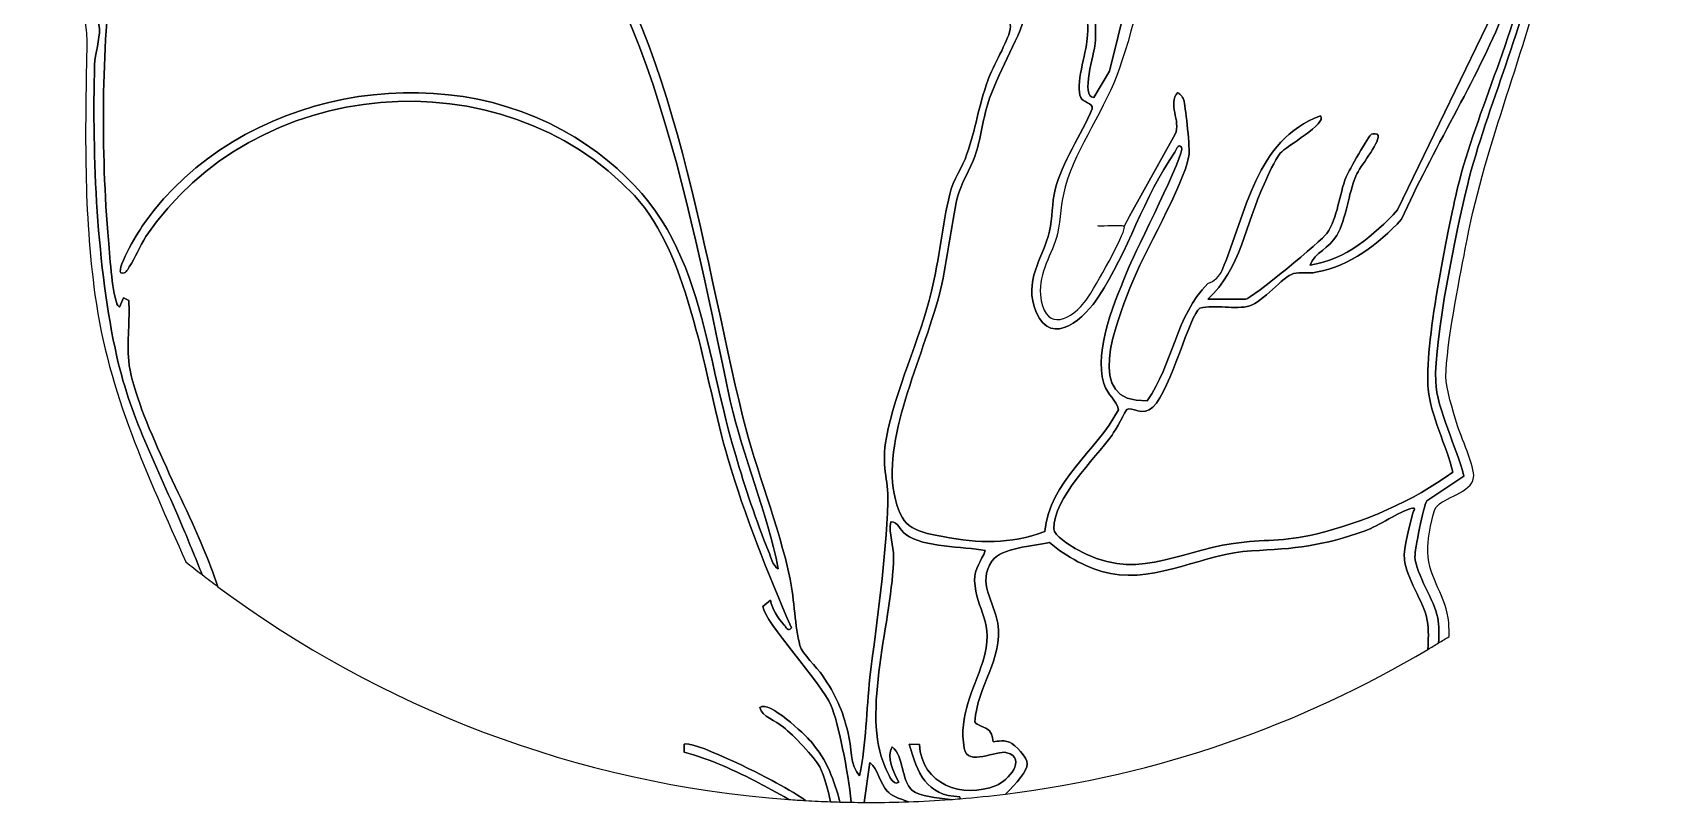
# Model space of a CAD drawing. Header units: millimetres. Extents: x -48 to 44, y -70 to 37.
# Drawn here: x -47.6 to 35.4, y -69.6 to -30.3 of the extents above; entities that cross this region are included whole.
import ezdxf

# ---------------------------------------------------------------- set-up
doc = ezdxf.new("R2010")
doc.units = ezdxf.units.MM
doc.layers.get('0').update_dxf_attribs({"linetype": 'CONTINUOUS'})

msp = doc.modelspace()

# ---------------------------------------------------------------- linework, layer by layer
msp.add_line((8.304, -39.666), (8.022, -40.172))
for points in [[(7.286, -32.268), (9.496, -23.32)], [(27.33, -28.265), (21.976, -39.343)], [(6.487, -33.604), (7.286, -32.268)], [(10.632, -35.481), (8.304, -39.666)], [(-43.011, -43.825), (-43.21, -44.294)], [(-42.743, -43.961), (-43.011, -43.825)], [(14.236, -43.894), (12.299, -43.894)], [(23.46, -54.187), (25.359, -52.917)], [(-10.014, -59.258), (-10.397, -59.567)], [(-14.42, -66.606), (-14.42, -67.003)], [(-2.412, -66.621), (-2.931, -66.606)], [(-5.229, -69.57), (-4.934, -67.54)], [(-0.337, -69.383), (-0.344, -69.279)]]:
    msp.add_lwpolyline(points, close=True)
msp.add_arc((11.913, -41.947), 1.208, 288.60927, 337.14288)
for centre, major_axis, ratio, start_param, end_param in [((-11.282, 24.818), (15.57, -93.629), 0.767458, 6.182978, 6.212159), ((-32.1, 13.116), (57.714, -72.648), 0.684429, 5.853633, 5.887292)]:
    msp.add_ellipse(centre, major_axis=major_axis, ratio=ratio, start_param=start_param, end_param=end_param)
for points, knots in [([(-39, -57.948), (-39.29, -57.219), (-39.582, -56.498), (-39.875, -55.788), (-41.136, -52.73), (-42.606, -50.13), (-43.346, -46.834), (-44.373, -42.257), (-44.609, -36.629), (-44.485, -31.931), (-44.471, -31.395), (-44.2, -30.598), (-44.241, -30.097), (-44.335, -28.951), (-45.012, -26.915), (-45.242, -25.619), (-46.12, -20.684), (-47.648, -14.263), (-46.551, -9.425), (-45.395, -4.322), (-43.906, 1.584), (-42.378, 6.574), (-40.938, 11.276), (-38.083, 17.315), (-34.443, 20.683), (-32.962, 22.055), (-31.815, 22.381), (-29.783, 22.504)], [33, 33, 33, 33, 34, 34, 34, 35, 35, 35, 36, 36, 36, 37, 37, 37, 38, 38, 38, 39, 39, 39, 40, 40, 40, 41, 41, 41, 42, 42, 42, 42]), ([(-29.783, 22.504), (-31.815, 22.381), (-32.962, 22.055), (-34.443, 20.683), (-38.083, 17.315), (-40.938, 11.276), (-42.378, 6.574), (-43.906, 1.584), (-45.395, -4.322), (-46.551, -9.425), (-47.648, -14.263), (-46.12, -20.684), (-45.242, -25.619), (-45.012, -26.915), (-44.335, -28.951), (-44.241, -30.097), (-44.2, -30.598), (-44.471, -31.395), (-44.485, -31.931), (-44.609, -36.629), (-44.373, -42.257), (-43.346, -46.834), (-42.606, -50.13), (-41.136, -52.73), (-39.875, -55.788), (-39.582, -56.498), (-39.29, -57.219), (-39, -57.948)], [51, 51, 51, 51, 52, 52, 52, 53, 53, 53, 54, 54, 54, 55, 55, 55, 56, 56, 56, 57, 57, 57, 58, 58, 58, 59, 59, 59, 60, 60, 60, 60]), ([(6.487, -33.604), (5.781, -33.596), (6.513, -31.313), (6.552, -30.866), (6.646, -29.782), (6.404, -28.434), (6.562, -27.403), (6.652, -26.815), (7.166, -25.986), (7.359, -25.394), (8.358, -22.323), (8.093, -20.851), (11.107, -18.989), (13.058, -17.783), (15.513, -16.956), (17.468, -15.731), (19.894, -14.209), (20.933, -10.721), (23.516, -9.088), (26.948, -6.917), (33.289, -8.604), (34.769, -12.54), (35.09, -13.395), (35.383, -15.233), (35.043, -16.072), (34.627, -17.095), (31.629, -18.806), (30.799, -19.843), (30.218, -20.569), (28.913, -22.331), (28.437, -23.093), (27.438, -24.697), (27.349, -26.434), (27.33, -28.265)], [33, 33, 33, 33, 34, 34, 34, 35, 35, 35, 36, 36, 36, 37, 37, 37, 38, 38, 38, 39, 39, 39, 40, 40, 40, 41, 41, 41, 42, 42, 42, 43, 43, 43, 44, 44, 44, 44]), ([(27.33, -28.265), (27.349, -26.434), (27.438, -24.697), (28.437, -23.093), (28.913, -22.331), (30.218, -20.569), (30.799, -19.843), (31.629, -18.806), (34.627, -17.095), (35.043, -16.072), (35.383, -15.233), (35.09, -13.395), (34.769, -12.54), (33.289, -8.604), (26.948, -6.917), (23.516, -9.088), (20.933, -10.721), (19.894, -14.209), (17.468, -15.731), (15.513, -16.956), (13.058, -17.783), (11.107, -18.989), (8.093, -20.851), (8.358, -22.323), (7.359, -25.394), (7.166, -25.986), (6.652, -26.815), (6.562, -27.403), (6.404, -28.434), (6.646, -29.782), (6.552, -30.866), (6.513, -31.313), (5.781, -33.596), (6.487, -33.604)], [3, 3, 3, 3, 4, 4, 4, 5, 5, 5, 6, 6, 6, 7, 7, 7, 8, 8, 8, 9, 9, 9, 10, 10, 10, 11, 11, 11, 12, 12, 12, 13, 13, 13, 14, 14, 14, 14]), ([(22.853, -8.893), (21.334, -10.19), (20.441, -11.847), (19.24, -13.361), (16.944, -16.257), (13.768, -16.828), (10.789, -18.671), (7.729, -20.563), (7.96, -22.146), (6.958, -25.26), (6.767, -25.853), (6.252, -26.68), (6.161, -27.269), (6.01, -28.258), (6.234, -29.555), (6.151, -30.599), (6.091, -31.346), (5.521, -33.012), (5.818, -33.609), (5.939, -33.852), (6.43, -33.874), (6.405, -34.183)], [12, 12, 12, 12, 13, 13, 13, 14, 14, 14, 15, 15, 15, 16, 16, 16, 17, 17, 17, 18, 18, 18, 19, 19, 19, 19]), ([(6.405, -34.183), (6.43, -33.874), (5.939, -33.852), (5.818, -33.609), (5.521, -33.012), (6.091, -31.346), (6.151, -30.599), (6.234, -29.555), (6.01, -28.258), (6.161, -27.269), (6.252, -26.68), (6.767, -25.853), (6.958, -25.26), (7.96, -22.146), (7.729, -20.563), (10.789, -18.671), (13.768, -16.828), (16.944, -16.257), (19.24, -13.361), (20.441, -11.847), (21.334, -10.19), (22.853, -8.893)], [8, 8, 8, 8, 9, 9, 9, 10, 10, 10, 11, 11, 11, 12, 12, 12, 13, 13, 13, 14, 14, 14, 15, 15, 15, 15]), ([(-10.939, -18.711), (-16.739, -20.166), (-20.796, -15.692), (-25.067, -12.791), (-25.667, -12.384), (-29.315, -10.088), (-29.719, -10.1), (-29.919, -10.106), (-30.697, -10.725), (-31.083, -10.866), (-31.759, -11.113), (-32.507, -11.102), (-33.17, -11.451), (-34.074, -11.927), (-34.388, -12.838), (-35.062, -13.433), (-35.869, -14.146), (-37.399, -14.663), (-38.398, -15.44), (-41.541, -17.883), (-43.063, -22.353), (-43.529, -26.208), (-44.096, -30.894), (-44.183, -35.78), (-43.81, -40.486), (-43.738, -41.399), (-43.625, -43.13), (-43.398, -43.947), (-43.358, -44.092), (-43.362, -44.201), (-43.21, -44.294)], [47, 47, 47, 47, 48, 48, 48, 49, 49, 49, 50, 50, 50, 51, 51, 51, 52, 52, 52, 53, 53, 53, 54, 54, 54, 55, 55, 55, 56, 56, 56, 57, 57, 57, 57]), ([(-43.21, -44.294), (-43.362, -44.201), (-43.358, -44.092), (-43.398, -43.947), (-43.625, -43.13), (-43.738, -41.399), (-43.81, -40.486), (-44.183, -35.78), (-44.096, -30.894), (-43.529, -26.208), (-43.063, -22.353), (-41.541, -17.883), (-38.398, -15.44), (-37.399, -14.663), (-35.869, -14.146), (-35.062, -13.433), (-34.388, -12.838), (-34.074, -11.927), (-33.17, -11.451), (-32.507, -11.102), (-31.759, -11.113), (-31.083, -10.866), (-30.697, -10.725), (-29.919, -10.106), (-29.719, -10.1), (-29.315, -10.088), (-25.667, -12.384), (-25.067, -12.791), (-20.796, -15.692), (-16.739, -20.166), (-10.939, -18.711)], [66, 66, 66, 66, 67, 67, 67, 68, 68, 68, 69, 69, 69, 70, 70, 70, 71, 71, 71, 72, 72, 72, 73, 73, 73, 74, 74, 74, 75, 75, 75, 76, 76, 76, 76]), ([(-47.558, -11.759), (-47.511, -15.924), (-46.75, -20.177), (-46.047, -24.286), (-45.68, -26.434), (-44.839, -29.014), (-44.882, -31.134), (-44.968, -35.368), (-45.041, -39.448), (-44.463, -43.677), (-43.769, -48.756), (-41.742, -52.92), (-39.834, -57.291)], [28, 28, 28, 28, 29, 29, 29, 30, 30, 30, 31, 31, 31, 32, 32, 32, 32]), ([(-9.612, -57.654), (-10.169, -54.753), (-11.427, -51.947), (-12.058, -49.08), (-13.92, -40.626), (-16.151, -26.569), (-23.175, -20.919), (-24.106, -20.17), (-25.15, -19.572), (-26.18, -18.978)], [13, 13, 13, 13, 14, 14, 14, 15, 15, 15, 16, 16, 16, 16]), ([(-26.18, -18.978), (-25.15, -19.572), (-24.106, -20.17), (-23.175, -20.919), (-16.151, -26.569), (-13.92, -40.626), (-12.058, -49.08), (-11.427, -51.947), (-10.169, -54.753), (-9.612, -57.654)], [107, 107, 107, 107, 108, 108, 108, 109, 109, 109, 110, 110, 110, 110]), ([(-26.109, -18.643), (-24.185, -19.409), (-22.344, -20.885), (-20.963, -22.448), (-15.057, -29.134), (-13.505, -41.458), (-11.417, -49.907), (-10.734, -52.67), (-9.602, -55.362), (-9.005, -58.184), (-8.787, -59.218), (-8.761, -60.629), (-8.51, -61.563), (-8.404, -61.959), (-7.626, -62.694), (-7.363, -63.087), (-6.663, -64.132), (-6.352, -64.81), (-6.041, -66.041), (-5.874, -66.701), (-5.951, -67.703), (-5.471, -68.208)], [17, 17, 17, 17, 18, 18, 18, 19, 19, 19, 20, 20, 20, 21, 21, 21, 22, 22, 22, 23, 23, 23, 24, 24, 24, 24]), ([(-5.471, -68.208), (-5.951, -67.703), (-5.874, -66.701), (-6.041, -66.041), (-6.352, -64.81), (-6.663, -64.132), (-7.363, -63.087), (-7.626, -62.694), (-8.404, -61.959), (-8.51, -61.563), (-8.761, -60.629), (-8.787, -59.218), (-9.005, -58.184), (-9.602, -55.362), (-10.734, -52.67), (-11.417, -49.907), (-13.505, -41.458), (-15.057, -29.134), (-20.963, -22.448), (-22.344, -20.885), (-24.185, -19.409), (-26.109, -18.643)], [99, 99, 99, 99, 100, 100, 100, 101, 101, 101, 102, 102, 102, 103, 103, 103, 104, 104, 104, 105, 105, 105, 106, 106, 106, 106]), ([(-5.471, -68.208), (-5.116, -66.55), (-5.129, -64.871), (-4.934, -63.2), (-4.587, -60.235), (-4.112, -57.212), (-4.026, -54.25), (-3.991, -53.048), (-4.374, -52.444), (-4.094, -50.947), (-3.644, -48.542), (-2.404, -45.992), (-1.795, -43.494), (-1.395, -41.855), (-1.248, -40.109), (-0.867, -38.544), (-0.682, -37.785), (-0.231, -37.184), (0.013, -36.485), (0.436, -35.274), (0.619, -33.993), (1.074, -32.736), (1.347, -31.983), (2.078, -30.777), (2.22, -30.136), (2.403, -29.314), (0.138, -27.086), (-0.462, -26.395), (-1.397, -25.318), (-2.118, -24.107), (-3.729, -23.78), (-3.996, -23.726), (-4.22, -23.886), (-4.461, -23.859), (-5.322, -23.762), (-6.388, -23.599), (-7.164, -23.21), (-8.308, -22.637), (-8.59, -21.034), (-9.839, -20.407)], [24, 24, 24, 24, 25, 25, 25, 26, 26, 26, 27, 27, 27, 28, 28, 28, 29, 29, 29, 30, 30, 30, 31, 31, 31, 32, 32, 32, 33, 33, 33, 34, 34, 34, 35, 35, 35, 36, 36, 36, 37, 37, 37, 37]), ([(-9.839, -20.407), (-8.59, -21.034), (-8.308, -22.637), (-7.164, -23.21), (-6.388, -23.599), (-5.322, -23.762), (-4.461, -23.859), (-4.22, -23.886), (-3.996, -23.726), (-3.729, -23.78), (-2.118, -24.107), (-1.397, -25.318), (-0.462, -26.395), (0.138, -27.086), (2.403, -29.314), (2.22, -30.136), (2.078, -30.777), (1.347, -31.983), (1.074, -32.736), (0.619, -33.993), (0.436, -35.274), (0.013, -36.485), (-0.231, -37.184), (-0.682, -37.785), (-0.867, -38.544), (-1.248, -40.109), (-1.395, -41.855), (-1.795, -43.494), (-2.404, -45.992), (-3.644, -48.542), (-4.094, -50.947), (-4.374, -52.444), (-3.991, -53.048), (-4.026, -54.25), (-4.112, -57.212), (-4.587, -60.235), (-4.934, -63.2), (-5.129, -64.871), (-5.116, -66.55), (-5.471, -68.208)], [86, 86, 86, 86, 87, 87, 87, 88, 88, 88, 89, 89, 89, 90, 90, 90, 91, 91, 91, 92, 92, 92, 93, 93, 93, 94, 94, 94, 95, 95, 95, 96, 96, 96, 97, 97, 97, 98, 98, 98, 99, 99, 99, 99]), ([(3.986, -55.755), (2.172, -56.411), (0.648, -56.356), (-1.219, -56.009), (-2.81, -55.713), (-3.359, -55.522), (-3.702, -53.815), (-4.295, -50.861), (-2.072, -46.479), (-1.338, -43.416), (-0.962, -41.846), (-0.822, -40.182), (-0.467, -38.677), (-0.3, -37.973), (0.178, -37.302), (0.414, -36.619), (0.719, -35.739), (0.804, -34.796), (1.07, -33.934), (1.551, -32.378), (2.591, -30.799), (3.014, -29.332), (3.563, -27.426), (3.237, -25.102), (3.484, -23.122)], [0, 0, 0, 0, 1, 1, 1, 2, 2, 2, 3, 3, 3, 4, 4, 4, 5, 5, 5, 6, 6, 6, 7, 7, 7, 8, 8, 8, 8]), ([(3.484, -23.122), (3.237, -25.102), (3.563, -27.426), (3.014, -29.332), (2.591, -30.799), (1.551, -32.378), (1.07, -33.934), (0.804, -34.796), (0.719, -35.739), (0.414, -36.619), (0.178, -37.302), (-0.3, -37.973), (-0.467, -38.677), (-0.822, -40.182), (-0.962, -41.846), (-1.338, -43.416), (-2.072, -46.479), (-4.295, -50.861), (-3.702, -53.815), (-3.359, -55.522), (-2.81, -55.713), (-1.219, -56.009), (0.648, -56.356), (2.172, -56.411), (3.986, -55.755)], [19, 19, 19, 19, 20, 20, 20, 21, 21, 21, 22, 22, 22, 23, 23, 23, 24, 24, 24, 25, 25, 25, 26, 26, 26, 27, 27, 27, 27]), ([(9.893, -23.32), (9.913, -23.511), (9.888, -23.697), (9.859, -23.886), (9.517, -26.124), (8.528, -29.95), (7.794, -32.109), (7.105, -34.138), (5.607, -36.126), (5.024, -38.155), (4.788, -38.978), (4.808, -39.776), (4.623, -40.56), (4.374, -41.614), (3.653, -42.521), (3.762, -43.678), (3.927, -45.417), (5.09, -45.168), (5.996, -44.071), (6.421, -43.557), (7.84, -40.956), (8.02, -40.349), (8.095, -40.1), (7.98, -40.173), (7.826, -40.153), (7.606, -40.124), (6.729, -40.197), (6.687, -40.152)], [17, 17, 17, 17, 18, 18, 18, 19, 19, 19, 20, 20, 20, 21, 21, 21, 22, 22, 22, 23, 23, 23, 24, 24, 24, 25, 25, 25, 26, 26, 26, 26]), ([(22.184, -39.819), (23.705, -36.355), (26.01, -32.739), (27.399, -29.269), (27.982, -27.813), (27.606, -27.157), (27.828, -25.823), (28.049, -24.492), (28.874, -24.703), (28.696, -26.159), (28.247, -29.828), (25.965, -34.386), (25.057, -38.149), (24.503, -40.442), (23.327, -46.332), (23.537, -48.487), (23.67, -49.852), (24.473, -51.374), (24.795, -52.714)], [11, 11, 11, 11, 12, 12, 12, 13, 13, 13, 14, 14, 14, 15, 15, 15, 16, 16, 16, 17, 17, 17, 17]), ([(23.537, -48.487), (23.327, -46.332), (24.503, -40.442), (25.057, -38.149), (25.965, -34.386), (28.247, -29.828), (28.696, -26.159), (28.874, -24.703), (28.049, -24.492), (27.828, -25.823), (27.606, -27.157), (27.982, -27.813), (27.399, -29.269), (26.01, -32.739), (23.705, -36.355), (22.184, -39.819)], [0, 0, 0, 0, 1, 1, 1, 2, 2, 2, 3, 3, 3, 4, 4, 4, 5, 5, 5, 5]), ([(29.133, -25.725), (28.533, -29.977), (26.563, -33.936), (25.534, -38.092), (24.975, -40.351), (23.832, -45.939), (23.92, -48.096), (23.978, -49.525), (25.015, -51.492), (25.359, -52.917)], [87, 87, 87, 87, 88, 88, 88, 89, 89, 89, 90, 90, 90, 90]), ([(25.359, -52.917), (25.015, -51.492), (23.978, -49.525), (23.92, -48.096), (23.832, -45.939), (24.975, -40.351), (25.534, -38.092), (26.563, -33.936), (28.533, -29.977), (29.133, -25.725)], [3, 3, 3, 3, 4, 4, 4, 5, 5, 5, 6, 6, 6, 6]), ([(24.601, -61.106), (24.606, -60.786), (24.599, -60.469), (24.555, -60.16), (24.365, -58.848), (23.457, -58.03), (23.516, -56.513), (23.53, -56.127), (23.746, -54.811), (23.935, -54.528), (24.291, -53.997), (25.755, -53.781), (25.856, -52.998), (25.922, -52.484), (25.177, -50.854), (24.998, -50.232), (24.811, -49.582), (24.439, -48.468), (24.445, -47.835), (24.459, -46.203), (25.111, -43.048), (25.427, -41.325), (26.352, -36.28), (28.332, -31.744), (29.534, -26.794)], [95, 95, 95, 95, 96, 96, 96, 97, 97, 97, 98, 98, 98, 99, 99, 99, 100, 100, 100, 101, 101, 101, 102, 102, 102, 103, 103, 103, 103]), ([(-43.143, -42.557), (-43.384, -42.277), (-42.163, -40.318), (-41.919, -39.975), (-37.174, -33.307), (-26.933, -31.334), (-19.991, -35.636), (-13.422, -39.707), (-13.747, -45.206), (-11.784, -51.878), (-11.324, -53.44), (-10.727, -55.25), (-10.112, -56.752), (-9.992, -57.044), (-9.903, -57.503), (-9.612, -57.654)], [8, 8, 8, 8, 9, 9, 9, 10, 10, 10, 11, 11, 11, 12, 12, 12, 13, 13, 13, 13]), ([(-9.612, -57.654), (-9.903, -57.503), (-9.992, -57.044), (-10.112, -56.752), (-10.727, -55.25), (-11.324, -53.44), (-11.784, -51.878), (-13.747, -45.206), (-13.422, -39.707), (-19.991, -35.636), (-26.933, -31.334), (-37.174, -33.307), (-41.919, -39.975), (-42.163, -40.318), (-43.384, -42.277), (-43.143, -42.557)], [110, 110, 110, 110, 111, 111, 111, 112, 112, 112, 113, 113, 113, 114, 114, 114, 115, 115, 115, 115]), ([(-8.945, -60.661), (-10.163, -57.841), (-11.309, -54.964), (-12.185, -52.012), (-13.373, -48.011), (-14.074, -41.679), (-16.952, -38.609), (-23.748, -31.359), (-36.369, -32.5), (-41.863, -40.699), (-42.186, -41.18), (-42.419, -41.806), (-42.717, -42.25), (-42.834, -42.423), (-42.869, -42.614), (-43.143, -42.557)], [3, 3, 3, 3, 4, 4, 4, 5, 5, 5, 6, 6, 6, 7, 7, 7, 8, 8, 8, 8]), ([(-43.143, -42.557), (-42.869, -42.614), (-42.834, -42.423), (-42.717, -42.25), (-42.419, -41.806), (-42.186, -41.18), (-41.863, -40.699), (-36.369, -32.5), (-23.748, -31.359), (-16.952, -38.609), (-14.074, -41.679), (-13.373, -48.011), (-12.185, -52.012), (-11.309, -54.964), (-10.163, -57.841), (-8.945, -60.661)], [115, 115, 115, 115, 116, 116, 116, 117, 117, 117, 118, 118, 118, 119, 119, 119, 120, 120, 120, 120]), ([(9.2, -49.076), (5.906, -49.223), (7.66, -45.088), (8.325, -43.326), (9.009, -41.51), (11.052, -38.137), (11.333, -36.58), (11.395, -36.238), (11.172, -34.233), (11.093, -33.81), (11.051, -33.585), (10.925, -33.48), (10.762, -33.342)], [13, 13, 13, 13, 14, 14, 14, 15, 15, 15, 16, 16, 16, 17, 17, 17, 17]), ([(10.762, -33.342), (10.925, -33.48), (11.051, -33.585), (11.093, -33.81), (11.172, -34.233), (11.395, -36.238), (11.333, -36.58), (11.052, -38.137), (9.009, -41.51), (8.325, -43.326), (7.66, -45.088), (5.906, -49.223), (9.2, -49.076)], [30, 30, 30, 30, 31, 31, 31, 32, 32, 32, 33, 33, 33, 34, 34, 34, 34]), ([(6.405, -34.183), (5.842, -35.479), (4.852, -36.946), (4.507, -38.307), (4.339, -38.97), (4.384, -39.763), (4.224, -40.428), (3.887, -41.832), (2.863, -42.951), (3.548, -44.561), (4.349, -46.443), (6.068, -44.784), (6.744, -43.749), (8.212, -41.501), (9.022, -38.668), (10.616, -36.396)], [19, 19, 19, 19, 20, 20, 20, 21, 21, 21, 22, 22, 22, 23, 23, 23, 24, 24, 24, 24]), ([(10.616, -36.396), (9.022, -38.668), (8.212, -41.501), (6.744, -43.749), (6.068, -44.784), (4.349, -46.443), (3.548, -44.561), (2.863, -42.951), (3.887, -41.832), (4.224, -40.428), (4.384, -39.763), (4.339, -38.97), (4.507, -38.307), (4.852, -36.946), (5.842, -35.479), (6.405, -34.183)], [3, 3, 3, 3, 4, 4, 4, 5, 5, 5, 6, 6, 6, 7, 7, 7, 8, 8, 8, 8]), ([(12.299, -43.894), (13.956, -42.388), (14.249, -40.015), (15.173, -38.018), (15.379, -37.571), (15.704, -36.808), (15.994, -36.448), (16.279, -36.093), (18.409, -34.934), (18.042, -34.543)], [4, 4, 4, 4, 5, 5, 5, 6, 6, 6, 7, 7, 7, 7]), ([(18.042, -34.543), (18.409, -34.934), (16.279, -36.093), (15.994, -36.448), (15.704, -36.808), (15.379, -37.571), (15.173, -38.018), (14.249, -40.015), (13.956, -42.388), (12.299, -43.894)], [40, 40, 40, 40, 41, 41, 41, 42, 42, 42, 43, 43, 43, 43]), ([(14.236, -43.894), (14.502, -43.894), (18.152, -40.863), (18.369, -40.545), (18.935, -39.713), (18.987, -38.573), (19.353, -37.656), (19.465, -37.375), (20.527, -35.512), (20.648, -35.474), (20.712, -35.454), (20.983, -35.431), (20.984, -35.545)], [44, 44, 44, 44, 45, 45, 45, 46, 46, 46, 47, 47, 47, 48, 48, 48, 48]), ([(20.648, -35.474), (20.527, -35.512), (19.465, -37.375), (19.353, -37.656), (18.987, -38.573), (18.935, -39.713), (18.369, -40.545), (18.152, -40.863), (14.502, -43.894), (14.236, -43.894)], [0, 0, 0, 0, 1, 1, 1, 2, 2, 2, 3, 3, 3, 3]), ([(17.51, -42.156), (17.759, -41.514), (18.494, -41.302), (18.871, -40.647), (19.372, -39.779), (19.457, -38.523), (19.846, -37.614), (20.075, -37.078), (21.02, -36.007), (20.984, -35.545)], [46, 46, 46, 46, 47, 47, 47, 48, 48, 48, 49, 49, 49, 49]), ([(20.984, -35.545), (21.02, -36.007), (20.075, -37.078), (19.846, -37.614), (19.457, -38.523), (19.372, -39.779), (18.871, -40.647)], [48, 48, 48, 48, 49, 49, 49, 50, 50, 50, 50]), ([(10.616, -36.396), (10.667, -36.324), (10.77, -35.91), (10.962, -36.146), (11.172, -36.403), (8.593, -41.479), (8.289, -42.222), (7.609, -43.878), (6.457, -46.465), (6.993, -48.197), (7.185, -48.817), (7.635, -49.005), (7.74, -49.541)], [24, 24, 24, 24, 25, 25, 25, 26, 26, 26, 27, 27, 27, 28, 28, 28, 28]), ([(6.993, -48.197), (6.457, -46.465), (7.609, -43.878), (8.289, -42.222), (8.593, -41.479), (11.172, -36.403), (10.962, -36.146), (10.77, -35.91), (10.667, -36.324), (10.616, -36.396)], [0, 0, 0, 0, 1, 1, 1, 2, 2, 2, 3, 3, 3, 3]), ([(11.896, -44.36), (12.678, -44.14), (13.684, -44.458), (14.442, -44.234), (15.073, -44.047), (16.14, -42.734), (16.669, -42.586), (17.009, -42.491), (17.426, -42.598), (17.809, -42.524), (19.625, -42.173), (20.933, -41.118), (22.184, -39.819)], [7, 7, 7, 7, 8, 8, 8, 9, 9, 9, 10, 10, 10, 11, 11, 11, 11]), ([(22.184, -39.819), (20.933, -41.118), (19.625, -42.173), (17.809, -42.524), (17.426, -42.598), (17.009, -42.491), (16.669, -42.586), (16.14, -42.734), (15.073, -44.047), (14.442, -44.234), (13.684, -44.458), (12.678, -44.14), (11.896, -44.36)], [5, 5, 5, 5, 6, 6, 6, 7, 7, 7, 8, 8, 8, 9, 9, 9, 9]), ([(-42.743, -43.961), (-42.668, -44.948), (-42.845, -46.065), (-42.743, -47.033), (-42.48, -49.519), (-39.954, -54.096), (-38.94, -56.59), (-38.673, -57.246), (-38.425, -57.904), (-38.189, -58.564)], [59, 59, 59, 59, 60, 60, 60, 61, 61, 61, 62, 62, 62, 62]), ([(-38.189, -58.564), (-38.425, -57.904), (-38.673, -57.246), (-38.94, -56.59), (-39.954, -54.096), (-42.48, -49.519), (-42.743, -47.033), (-42.845, -46.065), (-42.668, -44.948), (-42.743, -43.961)], [61, 61, 61, 61, 62, 62, 62, 63, 63, 63, 64, 64, 64, 64]), ([(8.173, -49.52), (8.385, -49.364), (9.009, -49.898), (9.499, -49.407), (10.429, -48.476), (11.364, -44.684), (11.896, -44.36)], [5, 5, 5, 5, 6, 6, 6, 7, 7, 7, 7]), ([(11.896, -44.36), (11.364, -44.684), (10.429, -48.476), (9.499, -49.407), (9.009, -49.898), (8.385, -49.364), (8.173, -49.52)], [9, 9, 9, 9, 10, 10, 10, 11, 11, 11, 11]), ([(17.805, -55.879), (16.146, -56.283), (15.136, -56.133), (13.605, -56.355), (10.582, -56.793), (8.569, -58.393), (5.529, -56.608), (5.236, -56.435), (4.455, -55.969), (4.448, -55.614), (4.419, -54.054), (6.506, -52.064), (7.411, -50.829)], [0, 0, 0, 0, 1, 1, 1, 2, 2, 2, 3, 3, 3, 4, 4, 4, 4]), ([(7.411, -50.829), (6.506, -52.064), (4.419, -54.054), (4.448, -55.614), (4.455, -55.969), (5.236, -56.435), (5.529, -56.608), (8.569, -58.393), (10.582, -56.793), (13.605, -56.355), (15.136, -56.133), (16.146, -56.283), (17.805, -55.879), (20.267, -55.28), (22.755, -54.206), (24.795, -52.714)], [12, 12, 12, 12, 13, 13, 13, 14, 14, 14, 15, 15, 15, 16, 16, 16, 17, 17, 17, 17]), ([(4.219, -56.305), (5.11, -57.053), (6.169, -57.651), (7.326, -57.884), (9.742, -58.372), (12.183, -56.84), (14.523, -56.732), (16.714, -56.632), (18.178, -56.484), (20.314, -55.717), (20.977, -55.479), (22.119, -54.704), (22.651, -54.579), (23.003, -54.496), (22.773, -54.692), (22.747, -54.808), (22.601, -55.457), (22.27, -56.539), (22.323, -57.17), (22.402, -58.1), (23.321, -59.325), (23.489, -60.291), (23.573, -60.775), (23.544, -61.285), (23.52, -61.766)], [156, 156, 156, 156, 157, 157, 157, 158, 158, 158, 159, 159, 159, 160, 160, 160, 161, 161, 161, 162, 162, 162, 163, 163, 163, 164, 164, 164, 164]), ([(22.747, -54.808), (22.773, -54.692), (23.003, -54.496), (22.651, -54.579), (22.119, -54.704), (20.977, -55.479), (20.314, -55.717), (18.178, -56.484), (16.714, -56.632), (14.523, -56.732), (12.183, -56.84), (9.742, -58.372), (7.326, -57.884), (6.169, -57.651), (5.11, -57.053), (4.219, -56.305)], [2, 2, 2, 2, 3, 3, 3, 4, 4, 4, 5, 5, 5, 6, 6, 6, 7, 7, 7, 7]), ([(23.46, -54.187), (23.298, -54.44), (22.846, -56.712), (22.862, -57.044), (22.904, -57.946), (23.871, -59.253), (24.024, -60.157), (24.092, -60.56), (24.083, -60.997), (24.067, -61.436)], [91, 91, 91, 91, 92, 92, 92, 93, 93, 93, 94, 94, 94, 94]), ([(24.024, -60.157), (23.871, -59.253), (22.904, -57.946), (22.862, -57.044), (22.846, -56.712), (23.298, -54.44), (23.46, -54.187)], [0, 0, 0, 0, 1, 1, 1, 2, 2, 2, 2]), ([(-3.467, -68.543), (-3.781, -68.778), (-4.026, -68.038), (-4.156, -67.763), (-5.424, -65.081), (-3.767, -60.107), (-3.728, -57.047), (-3.721, -56.508), (-3.998, -55.848), (-3.866, -55.25)], [133, 133, 133, 133, 134, 134, 134, 135, 135, 135, 136, 136, 136, 136]), ([(-3.866, -55.25), (-3.998, -55.848), (-3.721, -56.508), (-3.728, -57.047), (-3.767, -60.107), (-5.424, -65.081), (-4.156, -67.763), (-4.026, -68.038), (-3.781, -68.778), (-3.467, -68.543)], [9, 9, 9, 9, 10, 10, 10, 11, 11, 11, 12, 12, 12, 12]), ([(-3.866, -55.25), (-3.473, -55.262), (-3.433, -55.672), (-3.113, -55.899), (-2.144, -56.585), (-0.215, -56.488), (0.942, -56.72)], [136, 136, 136, 136, 137, 137, 137, 138, 138, 138, 138]), ([(0.942, -56.72), (-0.215, -56.488), (-2.144, -56.585), (-3.113, -55.899), (-3.433, -55.672), (-3.473, -55.262), (-3.866, -55.25)], [7, 7, 7, 7, 8, 8, 8, 9, 9, 9, 9]), ([(23.489, -60.291), (23.321, -59.325), (22.402, -58.1), (22.323, -57.17), (22.27, -56.539), (22.601, -55.457), (22.747, -54.808)], [0, 0, 0, 0, 1, 1, 1, 2, 2, 2, 2]), ([(0.418, -65.451), (0.524, -63.637), (1.855, -62.289), (1.579, -60.425), (1.415, -59.315), (0.513, -58.36), (1.287, -57.263), (1.81, -56.521), (3.335, -56.544), (4.219, -56.305)], [153, 153, 153, 153, 154, 154, 154, 155, 155, 155, 156, 156, 156, 156]), ([(4.219, -56.305), (3.335, -56.544), (1.81, -56.521), (1.287, -57.263), (0.513, -58.36), (1.415, -59.315), (1.579, -60.425), (1.855, -62.289), (0.524, -63.637), (0.418, -65.451)], [7, 7, 7, 7, 8, 8, 8, 9, 9, 9, 10, 10, 10, 10]), ([(0.942, -56.72), (0.761, -57.259), (0.381, -57.623), (0.402, -58.251), (0.455, -59.82), (1.487, -60.288), (0.815, -62.402), (0.354, -63.851), (-0.431, -65.122), (-0.126, -66.806), (0.05, -67.779), (1.51, -66.871), (2.049, -67.032), (3.087, -67.341), (2.116, -68.464), (1.507, -68.706), (-0.229, -69.394), (-2.291, -68.669), (-2.412, -66.621)], [138, 138, 138, 138, 139, 139, 139, 140, 140, 140, 141, 141, 141, 142, 142, 142, 143, 143, 143, 144, 144, 144, 144]), ([(-2.412, -66.621), (-2.291, -68.669), (-0.229, -69.394), (1.507, -68.706), (2.116, -68.464), (3.087, -67.341), (2.049, -67.032), (1.51, -66.871), (0.05, -67.779), (-0.126, -66.806), (-0.431, -65.122), (0.354, -63.851), (0.815, -62.402), (1.487, -60.288), (0.455, -59.82), (0.402, -58.251), (0.381, -57.623), (0.761, -57.259), (0.942, -56.72)], [1, 1, 1, 1, 2, 2, 2, 3, 3, 3, 4, 4, 4, 5, 5, 5, 6, 6, 6, 7, 7, 7, 7]), ([(-5.894, -69.563), (-6.044, -67.965), (-6.561, -65.49), (-6.914, -64.643), (-7.419, -63.431), (-10.321, -60.388), (-10.397, -59.567)], [75, 75, 75, 75, 76, 76, 76, 77, 77, 77, 77]), ([(-10.397, -59.567), (-10.321, -60.388), (-7.419, -63.431), (-6.914, -64.643), (-6.561, -65.49), (-6.044, -67.965), (-5.894, -69.563)], [123, 123, 123, 123, 124, 124, 124, 125, 125, 125, 125]), ([(-10.014, -59.258), (-9.927, -59.703), (-9.622, -60.17), (-9.321, -60.503), (-9.227, -60.607), (-9.11, -60.892), (-8.945, -60.661)], [1, 1, 1, 1, 2, 2, 2, 3, 3, 3, 3]), ([(-8.945, -60.661), (-9.11, -60.892), (-9.227, -60.607), (-9.321, -60.503), (-9.622, -60.17), (-9.927, -59.703), (-10.014, -59.258)], [120, 120, 120, 120, 121, 121, 121, 122, 122, 122, 122]), ([(-10.546, -64.735), (-10.105, -64.333), (-8.256, -66.104), (-7.94, -66.47), (-7.124, -67.414), (-6.759, -68.437), (-6.466, -69.551)], [72, 72, 72, 72, 73, 73, 73, 74, 74, 74, 74]), ([(-6.466, -69.551), (-6.759, -68.437), (-7.124, -67.414), (-7.94, -66.47), (-8.256, -66.104), (-10.105, -64.333), (-10.546, -64.735)], [4, 4, 4, 4, 5, 5, 5, 6, 6, 6, 6]), ([(-6.945, -69.535), (-7.095, -68.899), (-7.236, -68.253), (-7.495, -67.762), (-7.767, -67.245), (-8.868, -66.132), (-9.342, -65.735), (-9.754, -65.391), (-10.458, -65.198), (-10.546, -64.735)], [69, 69, 69, 69, 70, 70, 70, 71, 71, 71, 72, 72, 72, 72]), ([(1.975, -69.146), (2.537, -68.61), (3.095, -67.946), (3.091, -67.604), (3.087, -67.256), (2.482, -66.641), (2.176, -66.497), (1.855, -66.347), (1.393, -66.503), (1.353, -66.466), (1.331, -66.446), (1.325, -66.117), (1.157, -65.924), (0.954, -65.691), (0.492, -65.669), (0.418, -65.451)], [148, 148, 148, 148, 149, 149, 149, 150, 150, 150, 151, 151, 151, 152, 152, 152, 153, 153, 153, 153]), ([(0.418, -65.451), (0.492, -65.669), (0.954, -65.691), (1.157, -65.924), (1.325, -66.117), (1.331, -66.446), (1.353, -66.466), (1.393, -66.503), (1.855, -66.347), (2.176, -66.497), (2.482, -66.641), (3.087, -67.256), (3.091, -67.604), (3.095, -67.946), (2.537, -68.61), (1.975, -69.146)], [10, 10, 10, 10, 11, 11, 11, 12, 12, 12, 13, 13, 13, 14, 14, 14, 15, 15, 15, 15]), ([(-14.42, -66.606), (-14.137, -66.315), (-10.466, -68.15), (-9.922, -68.452), (-9.387, -68.75), (-8.731, -69.106), (-8.216, -69.476)], [66, 66, 66, 66, 67, 67, 67, 68, 68, 68, 68]), ([(-9.342, -65.735), (-8.868, -66.132), (-7.767, -67.245), (-7.495, -67.762), (-7.236, -68.253), (-7.095, -68.899), (-6.945, -69.535)], [1, 1, 1, 1, 2, 2, 2, 3, 3, 3, 3]), ([(-9.078, -69.419), (-9.66, -69.081), (-10.325, -68.725), (-10.59, -68.586), (-11.781, -67.963), (-13.119, -67.338), (-14.42, -67.003)], [63, 63, 63, 63, 64, 64, 64, 65, 65, 65, 65]), ([(-14.42, -67.003), (-13.119, -67.338), (-11.781, -67.963), (-10.59, -68.586), (-10.325, -68.725), (-9.66, -69.081), (-9.078, -69.419)], [1, 1, 1, 1, 2, 2, 2, 3, 3, 3, 3]), ([(-0.85, -69.423), (-1.523, -69.317), (-2.387, -69.291), (-2.793, -68.938), (-3.358, -68.447), (-3.19, -67.218), (-3.8, -66.739)], [130, 130, 130, 130, 131, 131, 131, 132, 132, 132, 132]), ([(-3.8, -66.739), (-3.19, -67.218), (-3.358, -68.447), (-2.793, -68.938), (-2.387, -69.291), (-1.523, -69.317), (-0.85, -69.423)], [13, 13, 13, 13, 14, 14, 14, 15, 15, 15, 15]), ([(-4.934, -67.54), (-4.537, -67.874), (-4.403, -68.626), (-4.057, -69), (-3.882, -69.189), (-3.483, -69.375), (-2.978, -69.537)], [127, 127, 127, 127, 128, 128, 128, 129, 129, 129, 129]), ([(-5.229, -69.57), (-5.131, -69.57), (-5.034, -69.572), (-4.936, -69.572), (-4.281, -69.572), (-3.628, -69.559), (-2.978, -69.537)], [1, 1, 1, 1, 2, 2, 2, 3, 3, 3, 3])]:
    msp.add_open_spline(points, degree=3, knots=knots)
for points in [[(10.762, -33.342), (10.224, -33.939), (10.942, -34.786), (10.632, -35.481)], [(10.632, -35.481), (10.942, -34.786), (10.224, -33.939), (10.762, -33.342)], [(18.042, -34.543), (14.723, -35.754), (14.244, -39.528), (13.026, -42.416)], [(13.026, -42.416), (14.244, -39.528), (14.723, -35.754), (18.042, -34.543)], [(20.984, -35.545), (20.983, -35.431), (20.712, -35.454), (20.648, -35.474)], [(21.976, -39.343), (20.762, -40.634), (19.339, -41.894), (17.51, -42.156)], [(17.51, -42.156), (19.339, -41.894), (20.762, -40.634), (21.976, -39.343)], [(18.871, -40.647), (18.494, -41.302), (17.759, -41.514), (17.51, -42.156)], [(12.299, -43.092), (10.642, -44.755), (10.538, -47.222), (9.2, -49.076)], [(9.2, -49.076), (10.538, -47.222), (10.642, -44.755), (12.299, -43.092)], [(7.74, -49.541), (7.635, -49.005), (7.185, -48.817), (6.993, -48.197)], [(24.795, -52.714), (24.473, -51.374), (23.67, -49.852), (23.537, -48.487)], [(7.74, -49.541), (6.593, -51.696), (4.236, -53.169), (3.986, -55.755)], [(3.986, -55.755), (4.236, -53.169), (6.593, -51.696), (7.74, -49.541)], [(7.411, -50.829), (7.597, -50.575), (8.112, -49.564), (8.173, -49.52)], [(8.173, -49.52), (8.112, -49.564), (7.597, -50.575), (7.411, -50.829)], [(24.795, -52.714), (22.755, -54.206), (20.267, -55.28), (17.805, -55.879)], [(-39.834, -57.291), (-39.558, -57.513), (-39.28, -57.731), (-39, -57.948)], [(-39, -57.948), (-38.731, -58.156), (-38.461, -58.361), (-38.189, -58.564)], [(-38.189, -58.564), (-29.945, -64.706), (-19.945, -68.621), (-9.078, -69.419)], [(23.52, -61.766), (23.544, -61.285), (23.573, -60.775), (23.489, -60.291)], [(24.067, -61.436), (24.083, -60.997), (24.092, -60.56), (24.024, -60.157)], [(23.52, -61.766), (23.703, -61.657), (23.885, -61.547), (24.067, -61.436)], [(24.067, -61.436), (24.245, -61.327), (24.424, -61.217), (24.601, -61.106)], [(1.975, -69.146), (9.77, -68.182), (17.066, -65.607), (23.52, -61.766)], [(-10.546, -64.735), (-10.458, -65.198), (-9.754, -65.391), (-9.342, -65.735)], [(-9.922, -68.452), (-10.466, -68.15), (-14.137, -66.315), (-14.42, -66.606)], [(-3.8, -66.739), (-4.136, -67.22), (-3.719, -68.054), (-3.467, -68.543)], [(-3.467, -68.543), (-3.719, -68.054), (-4.136, -67.22), (-3.8, -66.739)], [(-2.931, -66.606), (-2.517, -68.06), (-2.092, -69.241), (-0.344, -69.279)], [(-0.344, -69.279), (-2.092, -69.241), (-2.517, -68.06), (-2.931, -66.606)], [(-4.057, -69), (-4.403, -68.626), (-4.537, -67.874), (-4.934, -67.54)], [(-8.216, -69.476), (-8.731, -69.106), (-9.387, -68.75), (-9.922, -68.452)], [(-9.078, -69.419), (-8.791, -69.44), (-8.504, -69.459), (-8.216, -69.476)], [(-8.216, -69.476), (-7.793, -69.5), (-7.37, -69.52), (-6.945, -69.535)], [(-6.945, -69.535), (-6.785, -69.541), (-6.626, -69.546), (-6.466, -69.551)], [(-6.466, -69.551), (-6.275, -69.556), (-6.085, -69.559), (-5.894, -69.563)], [(-5.894, -69.563), (-5.673, -69.566), (-5.451, -69.569), (-5.229, -69.57)], [(-2.978, -69.537), (-3.483, -69.375), (-3.882, -69.189), (-4.057, -69)], [(-0.85, -69.423), (-0.679, -69.411), (-0.508, -69.397), (-0.337, -69.383)]]:
    msp.add_open_spline(points, degree=3)

doc.saveas('drawing.dxf')
